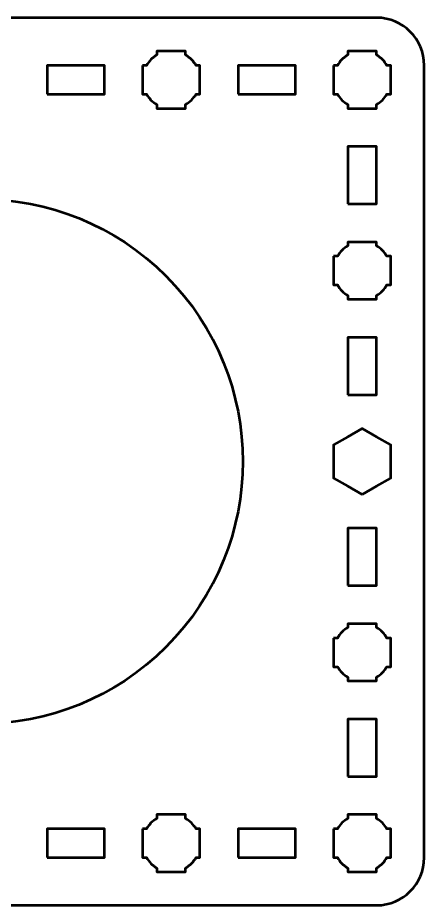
# Model space of a CAD drawing. Header units: centimetres. Extents: x -37.2 to 16.2, y -19.5 to -9.8.
# Drawn here: x 1.89 to 6.15, y -19.5 to -10.2 of the extents above; entities that cross this region are included whole.
import ezdxf

# ---------------------------------------------------------------- set-up
doc = ezdxf.new("R2010")
doc.units = ezdxf.units.CM
doc.header["$MEASUREMENT"] = 0
doc.layers.add('Layer 1', color=7, linetype='Continuous')

msp = doc.modelspace()

# ---------------------------------------------------------------- linework, layer by layer
at = {"layer": 'Layer 1', "lineweight": 53}
for points in [[(2.20001, -11), (2.80001, -11), (2.80001, -10.7), (2.20001, -10.7), (2.20001, -11)], [(4.20001, -11), (4.80001, -11), (4.80001, -10.7), (4.20001, -10.7), (4.20001, -11)], [(5.35001, -12.15), (5.65001, -12.15), (5.65001, -11.55), (5.35001, -11.55), (5.35001, -12.15)], [(5.35001, -14.15), (5.65001, -14.15), (5.65001, -13.55), (5.35001, -13.55), (5.35001, -14.15)], [(5.35001, -16.15), (5.65001, -16.15), (5.65001, -15.55), (5.35001, -15.55), (5.35001, -16.15)], [(5.35001, -18.15), (5.65001, -18.15), (5.65001, -17.55), (5.35001, -17.55), (5.35001, -18.15)], [(2.20001, -19), (2.80001, -19), (2.80001, -18.7), (2.20001, -18.7), (2.20001, -19)], [(4.20001, -19), (4.80001, -19), (4.80001, -18.7), (4.20001, -18.7), (4.20001, -19)]]:
    msp.add_lwpolyline(points, close=True, dxfattribs=at)
at = {"layer": 'Layer 1', "color": 3, "lineweight": 53}
for points, knots in [([(-3.14999, -19), (-3.14999, -19), (-3.14999, -10.7), (-3.14999, -10.7), (-3.14999, -10.7), (-3.14999, -10.42391), (-2.92608, -10.2), (-2.64999, -10.2), (-2.64999, -10.2), (-2.64999, -10.2), (5.65001, -10.2), (5.65001, -10.2), (5.65001, -10.2), (5.9261, -10.2), (6.15001, -10.42391), (6.15001, -10.7), (6.15001, -10.7), (6.15001, -10.7), (6.15001, -19), (6.15001, -19), (6.15001, -19), (6.15001, -19.27609), (5.9261, -19.5), (5.65001, -19.5), (5.65001, -19.5), (5.65001, -19.5), (-2.64999, -19.5), (-2.64999, -19.5), (-2.64999, -19.5), (-2.92608, -19.5), (-3.14999, -19.27609), (-3.14999, -19)], [0, 0, 0, 0, 0.125, 0.125, 0.125, 0.125, 0.25, 0.25, 0.25, 0.25, 0.375, 0.375, 0.375, 0.375, 0.5, 0.5, 0.5, 0.5, 0.625, 0.625, 0.625, 0.625, 0.75, 0.75, 0.75, 0.75, 0.875, 0.875, 0.875, 0.875, 1, 1, 1, 1]), ([(-1.04232, -13.80003), (-1.04232, -13.80003), (-1.54995, -13.80003), (-1.54995, -13.80003), (-1.54995, -13.80003), (-1.54995, -13.80003), (-1.54995, -14.75005), (-1.54995, -14.75005), (-1.54995, -14.75005), (-1.54995, -14.75005), (-1.85, -14.75005), (-1.85, -14.75005), (-1.85, -14.75005), (-1.90521, -14.75005), (-1.95, -14.79484), (-1.95, -14.85005), (-1.95, -14.85005), (-1.95, -14.90526), (-1.90521, -14.95005), (-1.85, -14.95005), (-1.85, -14.95005), (-1.85, -14.95005), (-1.54995, -14.95005), (-1.54995, -14.95005), (-1.54995, -14.95005), (-1.54995, -14.95005), (-1.54995, -15.90002), (-1.54995, -15.90002), (-1.54995, -15.90002), (-1.54995, -15.90002), (-1.04232, -15.90002), (-1.04232, -15.90002), (-1.04232, -15.90002), (-0.90814, -16.22541), (-0.70899, -16.53032), (-0.44462, -16.79469), (-0.44462, -16.79469), (0.62918, -17.86848), (2.37084, -17.86848), (3.44464, -16.79469), (3.44464, -16.79469), (4.51847, -15.72086), (4.51847, -13.9792), (3.44467, -12.9054), (3.44467, -12.9054), (2.37084, -11.83158), (0.62918, -11.83158), (-0.44464, -12.9054), (-0.44464, -12.9054), (-0.709, -13.16976), (-0.90813, -13.47464), (-1.04232, -13.80003)], [0, 0, 0, 0, 0.0769231, 0.0769231, 0.0769231, 0.0769231, 0.1538462, 0.1538462, 0.1538462, 0.1538462, 0.2307692, 0.2307692, 0.2307692, 0.2307692, 0.3076923, 0.3076923, 0.3076923, 0.3076923, 0.3846154, 0.3846154, 0.3846154, 0.3846154, 0.4615385, 0.4615385, 0.4615385, 0.4615385, 0.5384615, 0.5384615, 0.5384615, 0.5384615, 0.6153846, 0.6153846, 0.6153846, 0.6153846, 0.6923077, 0.6923077, 0.6923077, 0.6923077, 0.7692308, 0.7692308, 0.7692308, 0.7692308, 0.8461538, 0.8461538, 0.8461538, 0.8461538, 0.9230769, 0.9230769, 0.9230769, 0.9230769, 1, 1, 1, 1])]:
    msp.add_open_spline(points, degree=3, knots=knots, dxfattribs=at)
at = {"layer": 'Layer 1', "lineweight": 53}
for points, knots in [([(3.20001, -10.7), (3.20001, -10.7), (3.24016, -10.7), (3.24016, -10.7), (3.24016, -10.7), (3.26651, -10.65447), (3.30448, -10.6165), (3.35001, -10.59015), (3.35001, -10.59015), (3.35001, -10.59015), (3.35001, -10.55), (3.35001, -10.55), (3.35001, -10.55), (3.35001, -10.55), (3.50001, -10.55), (3.50001, -10.55), (3.50001, -10.55), (3.50001, -10.55), (3.65001, -10.55), (3.65001, -10.55), (3.65001, -10.55), (3.65001, -10.55), (3.65001, -10.59015), (3.65001, -10.59015), (3.65001, -10.59015), (3.69554, -10.6165), (3.73351, -10.65447), (3.75986, -10.7), (3.75986, -10.7), (3.75986, -10.7), (3.80001, -10.7), (3.80001, -10.7), (3.80001, -10.7), (3.80001, -10.7), (3.80001, -10.85), (3.80001, -10.85), (3.80001, -10.85), (3.80001, -10.85), (3.80001, -11), (3.80001, -11), (3.80001, -11), (3.80001, -11), (3.75986, -11), (3.75986, -11), (3.75986, -11), (3.73351, -11.04553), (3.69554, -11.0835), (3.65001, -11.10985), (3.65001, -11.10985), (3.65001, -11.10985), (3.65001, -11.15), (3.65001, -11.15), (3.65001, -11.15), (3.65001, -11.15), (3.50001, -11.15), (3.50001, -11.15), (3.50001, -11.15), (3.50001, -11.15), (3.35001, -11.15), (3.35001, -11.15), (3.35001, -11.15), (3.35001, -11.15), (3.35001, -11.10985), (3.35001, -11.10985), (3.35001, -11.10985), (3.30448, -11.0835), (3.26651, -11.04553), (3.24016, -11), (3.24016, -11), (3.24016, -11), (3.20001, -11), (3.20001, -11), (3.20001, -11), (3.20001, -11), (3.20001, -10.85), (3.20001, -10.85), (3.20001, -10.85), (3.20001, -10.85), (3.20001, -10.7), (3.20001, -10.7)], [0, 0, 0, 0, 0.05, 0.05, 0.05, 0.05, 0.1, 0.1, 0.1, 0.1, 0.15, 0.15, 0.15, 0.15, 0.2, 0.2, 0.2, 0.2, 0.25, 0.25, 0.25, 0.25, 0.3, 0.3, 0.3, 0.3, 0.35, 0.35, 0.35, 0.35, 0.4, 0.4, 0.4, 0.4, 0.45, 0.45, 0.45, 0.45, 0.5, 0.5, 0.5, 0.5, 0.55, 0.55, 0.55, 0.55, 0.6, 0.6, 0.6, 0.6, 0.65, 0.65, 0.65, 0.65, 0.7, 0.7, 0.7, 0.7, 0.75, 0.75, 0.75, 0.75, 0.8, 0.8, 0.8, 0.8, 0.85, 0.85, 0.85, 0.85, 0.9, 0.9, 0.9, 0.9, 0.95, 0.95, 0.95, 0.95, 1, 1, 1, 1]), ([(5.20001, -10.7), (5.20001, -10.7), (5.24016, -10.7), (5.24016, -10.7), (5.24016, -10.7), (5.26651, -10.65447), (5.30448, -10.6165), (5.35001, -10.59015), (5.35001, -10.59015), (5.35001, -10.59015), (5.35001, -10.55), (5.35001, -10.55), (5.35001, -10.55), (5.35001, -10.55), (5.50001, -10.55), (5.50001, -10.55), (5.50001, -10.55), (5.50001, -10.55), (5.65001, -10.55), (5.65001, -10.55), (5.65001, -10.55), (5.65001, -10.55), (5.65001, -10.59015), (5.65001, -10.59015), (5.65001, -10.59015), (5.69554, -10.6165), (5.73351, -10.65447), (5.75986, -10.7), (5.75986, -10.7), (5.75986, -10.7), (5.80001, -10.7), (5.80001, -10.7), (5.80001, -10.7), (5.80001, -10.7), (5.80001, -10.85), (5.80001, -10.85), (5.80001, -10.85), (5.80001, -10.85), (5.80001, -11), (5.80001, -11), (5.80001, -11), (5.80001, -11), (5.75986, -11), (5.75986, -11), (5.75986, -11), (5.73351, -11.04553), (5.69554, -11.0835), (5.65001, -11.10985), (5.65001, -11.10985), (5.65001, -11.10985), (5.65001, -11.15), (5.65001, -11.15), (5.65001, -11.15), (5.65001, -11.15), (5.50001, -11.15), (5.50001, -11.15), (5.50001, -11.15), (5.50001, -11.15), (5.35001, -11.15), (5.35001, -11.15), (5.35001, -11.15), (5.35001, -11.15), (5.35001, -11.10985), (5.35001, -11.10985), (5.35001, -11.10985), (5.30448, -11.0835), (5.26651, -11.04553), (5.24016, -11), (5.24016, -11), (5.24016, -11), (5.20001, -11), (5.20001, -11), (5.20001, -11), (5.20001, -11), (5.20001, -10.85), (5.20001, -10.85), (5.20001, -10.85), (5.20001, -10.85), (5.20001, -10.7), (5.20001, -10.7)], [0, 0, 0, 0, 0.05, 0.05, 0.05, 0.05, 0.1, 0.1, 0.1, 0.1, 0.15, 0.15, 0.15, 0.15, 0.2, 0.2, 0.2, 0.2, 0.25, 0.25, 0.25, 0.25, 0.3, 0.3, 0.3, 0.3, 0.35, 0.35, 0.35, 0.35, 0.4, 0.4, 0.4, 0.4, 0.45, 0.45, 0.45, 0.45, 0.5, 0.5, 0.5, 0.5, 0.55, 0.55, 0.55, 0.55, 0.6, 0.6, 0.6, 0.6, 0.65, 0.65, 0.65, 0.65, 0.7, 0.7, 0.7, 0.7, 0.75, 0.75, 0.75, 0.75, 0.8, 0.8, 0.8, 0.8, 0.85, 0.85, 0.85, 0.85, 0.9, 0.9, 0.9, 0.9, 0.95, 0.95, 0.95, 0.95, 1, 1, 1, 1]), ([(5.20001, -12.7), (5.20001, -12.7), (5.24016, -12.7), (5.24016, -12.7), (5.24016, -12.7), (5.26651, -12.65447), (5.30448, -12.6165), (5.35001, -12.59015), (5.35001, -12.59015), (5.35001, -12.59015), (5.35001, -12.55), (5.35001, -12.55), (5.35001, -12.55), (5.35001, -12.55), (5.50001, -12.55), (5.50001, -12.55), (5.50001, -12.55), (5.50001, -12.55), (5.65001, -12.55), (5.65001, -12.55), (5.65001, -12.55), (5.65001, -12.55), (5.65001, -12.59015), (5.65001, -12.59015), (5.65001, -12.59015), (5.69554, -12.6165), (5.73351, -12.65447), (5.75986, -12.7), (5.75986, -12.7), (5.75986, -12.7), (5.80001, -12.7), (5.80001, -12.7), (5.80001, -12.7), (5.80001, -12.7), (5.80001, -12.85), (5.80001, -12.85), (5.80001, -12.85), (5.80001, -12.85), (5.80001, -13), (5.80001, -13), (5.80001, -13), (5.80001, -13), (5.75986, -13), (5.75986, -13), (5.75986, -13), (5.73351, -13.04553), (5.69554, -13.0835), (5.65001, -13.10985), (5.65001, -13.10985), (5.65001, -13.10985), (5.65001, -13.15), (5.65001, -13.15), (5.65001, -13.15), (5.65001, -13.15), (5.50001, -13.15), (5.50001, -13.15), (5.50001, -13.15), (5.50001, -13.15), (5.35001, -13.15), (5.35001, -13.15), (5.35001, -13.15), (5.35001, -13.15), (5.35001, -13.10985), (5.35001, -13.10985), (5.35001, -13.10985), (5.30448, -13.0835), (5.26651, -13.04553), (5.24016, -13), (5.24016, -13), (5.24016, -13), (5.20001, -13), (5.20001, -13), (5.20001, -13), (5.20001, -13), (5.20001, -12.85), (5.20001, -12.85), (5.20001, -12.85), (5.20001, -12.85), (5.20001, -12.7), (5.20001, -12.7)], [0, 0, 0, 0, 0.05, 0.05, 0.05, 0.05, 0.1, 0.1, 0.1, 0.1, 0.15, 0.15, 0.15, 0.15, 0.2, 0.2, 0.2, 0.2, 0.25, 0.25, 0.25, 0.25, 0.3, 0.3, 0.3, 0.3, 0.35, 0.35, 0.35, 0.35, 0.4, 0.4, 0.4, 0.4, 0.45, 0.45, 0.45, 0.45, 0.5, 0.5, 0.5, 0.5, 0.55, 0.55, 0.55, 0.55, 0.6, 0.6, 0.6, 0.6, 0.65, 0.65, 0.65, 0.65, 0.7, 0.7, 0.7, 0.7, 0.75, 0.75, 0.75, 0.75, 0.8, 0.8, 0.8, 0.8, 0.85, 0.85, 0.85, 0.85, 0.9, 0.9, 0.9, 0.9, 0.95, 0.95, 0.95, 0.95, 1, 1, 1, 1]), ([(5.50001, -15.1964), (5.50001, -15.1964), (5.35, -15.1098), (5.35, -15.1098), (5.35, -15.1098), (5.35, -15.1098), (5.20001, -15.0232), (5.20001, -15.0232), (5.20001, -15.0232), (5.20001, -15.0232), (5.20001, -14.84999), (5.20001, -14.84999), (5.20001, -14.84999), (5.20001, -14.84999), (5.20001, -14.67678), (5.20001, -14.67678), (5.20001, -14.67678), (5.20001, -14.67678), (5.35, -14.59018), (5.35, -14.59018), (5.35, -14.59018), (5.35, -14.59018), (5.50001, -14.50358), (5.50001, -14.50358), (5.50001, -14.50358), (5.50001, -14.50358), (5.65002, -14.59018), (5.65002, -14.59018), (5.65002, -14.59018), (5.65002, -14.59018), (5.80001, -14.67678), (5.80001, -14.67678), (5.80001, -14.67678), (5.80001, -14.67678), (5.80001, -14.84999), (5.80001, -14.84999), (5.80001, -14.84999), (5.80001, -14.84999), (5.80001, -15.0232), (5.80001, -15.0232), (5.80001, -15.0232), (5.80001, -15.0232), (5.65002, -15.1098), (5.65002, -15.1098), (5.65002, -15.1098), (5.65002, -15.1098), (5.50001, -15.1964), (5.50001, -15.1964)], [0, 0, 0, 0, 0.0833333, 0.0833333, 0.0833333, 0.0833333, 0.1666667, 0.1666667, 0.1666667, 0.1666667, 0.25, 0.25, 0.25, 0.25, 0.3333333, 0.3333333, 0.3333333, 0.3333333, 0.4166667, 0.4166667, 0.4166667, 0.4166667, 0.5, 0.5, 0.5, 0.5, 0.5833333, 0.5833333, 0.5833333, 0.5833333, 0.6666667, 0.6666667, 0.6666667, 0.6666667, 0.75, 0.75, 0.75, 0.75, 0.8333333, 0.8333333, 0.8333333, 0.8333333, 0.9166667, 0.9166667, 0.9166667, 0.9166667, 1, 1, 1, 1]), ([(5.20001, -16.7), (5.20001, -16.7), (5.24016, -16.7), (5.24016, -16.7), (5.24016, -16.7), (5.26651, -16.65447), (5.30448, -16.6165), (5.35001, -16.59015), (5.35001, -16.59015), (5.35001, -16.59015), (5.35001, -16.55), (5.35001, -16.55), (5.35001, -16.55), (5.35001, -16.55), (5.50001, -16.55), (5.50001, -16.55), (5.50001, -16.55), (5.50001, -16.55), (5.65001, -16.55), (5.65001, -16.55), (5.65001, -16.55), (5.65001, -16.55), (5.65001, -16.59015), (5.65001, -16.59015), (5.65001, -16.59015), (5.69554, -16.6165), (5.73351, -16.65447), (5.75986, -16.7), (5.75986, -16.7), (5.75986, -16.7), (5.80001, -16.7), (5.80001, -16.7), (5.80001, -16.7), (5.80001, -16.7), (5.80001, -16.85), (5.80001, -16.85), (5.80001, -16.85), (5.80001, -16.85), (5.80001, -17), (5.80001, -17), (5.80001, -17), (5.80001, -17), (5.75986, -17), (5.75986, -17), (5.75986, -17), (5.73351, -17.04553), (5.69554, -17.0835), (5.65001, -17.10985), (5.65001, -17.10985), (5.65001, -17.10985), (5.65001, -17.15), (5.65001, -17.15), (5.65001, -17.15), (5.65001, -17.15), (5.50001, -17.15), (5.50001, -17.15), (5.50001, -17.15), (5.50001, -17.15), (5.35001, -17.15), (5.35001, -17.15), (5.35001, -17.15), (5.35001, -17.15), (5.35001, -17.10985), (5.35001, -17.10985), (5.35001, -17.10985), (5.30448, -17.0835), (5.26651, -17.04553), (5.24016, -17), (5.24016, -17), (5.24016, -17), (5.20001, -17), (5.20001, -17), (5.20001, -17), (5.20001, -17), (5.20001, -16.85), (5.20001, -16.85), (5.20001, -16.85), (5.20001, -16.85), (5.20001, -16.7), (5.20001, -16.7)], [0, 0, 0, 0, 0.05, 0.05, 0.05, 0.05, 0.1, 0.1, 0.1, 0.1, 0.15, 0.15, 0.15, 0.15, 0.2, 0.2, 0.2, 0.2, 0.25, 0.25, 0.25, 0.25, 0.3, 0.3, 0.3, 0.3, 0.35, 0.35, 0.35, 0.35, 0.4, 0.4, 0.4, 0.4, 0.45, 0.45, 0.45, 0.45, 0.5, 0.5, 0.5, 0.5, 0.55, 0.55, 0.55, 0.55, 0.6, 0.6, 0.6, 0.6, 0.65, 0.65, 0.65, 0.65, 0.7, 0.7, 0.7, 0.7, 0.75, 0.75, 0.75, 0.75, 0.8, 0.8, 0.8, 0.8, 0.85, 0.85, 0.85, 0.85, 0.9, 0.9, 0.9, 0.9, 0.95, 0.95, 0.95, 0.95, 1, 1, 1, 1]), ([(3.20001, -18.7), (3.20001, -18.7), (3.24016, -18.7), (3.24016, -18.7), (3.24016, -18.7), (3.26651, -18.65447), (3.30448, -18.6165), (3.35001, -18.59015), (3.35001, -18.59015), (3.35001, -18.59015), (3.35001, -18.55), (3.35001, -18.55), (3.35001, -18.55), (3.35001, -18.55), (3.50001, -18.55), (3.50001, -18.55), (3.50001, -18.55), (3.50001, -18.55), (3.65001, -18.55), (3.65001, -18.55), (3.65001, -18.55), (3.65001, -18.55), (3.65001, -18.59015), (3.65001, -18.59015), (3.65001, -18.59015), (3.69554, -18.6165), (3.73351, -18.65447), (3.75986, -18.7), (3.75986, -18.7), (3.75986, -18.7), (3.80001, -18.7), (3.80001, -18.7), (3.80001, -18.7), (3.80001, -18.7), (3.80001, -18.85), (3.80001, -18.85), (3.80001, -18.85), (3.80001, -18.85), (3.80001, -19), (3.80001, -19), (3.80001, -19), (3.80001, -19), (3.75986, -19), (3.75986, -19), (3.75986, -19), (3.73351, -19.04553), (3.69554, -19.0835), (3.65001, -19.10985), (3.65001, -19.10985), (3.65001, -19.10985), (3.65001, -19.15), (3.65001, -19.15), (3.65001, -19.15), (3.65001, -19.15), (3.50001, -19.15), (3.50001, -19.15), (3.50001, -19.15), (3.50001, -19.15), (3.35001, -19.15), (3.35001, -19.15), (3.35001, -19.15), (3.35001, -19.15), (3.35001, -19.10985), (3.35001, -19.10985), (3.35001, -19.10985), (3.30448, -19.0835), (3.26651, -19.04553), (3.24016, -19), (3.24016, -19), (3.24016, -19), (3.20001, -19), (3.20001, -19), (3.20001, -19), (3.20001, -19), (3.20001, -18.85), (3.20001, -18.85), (3.20001, -18.85), (3.20001, -18.85), (3.20001, -18.7), (3.20001, -18.7)], [0, 0, 0, 0, 0.05, 0.05, 0.05, 0.05, 0.1, 0.1, 0.1, 0.1, 0.15, 0.15, 0.15, 0.15, 0.2, 0.2, 0.2, 0.2, 0.25, 0.25, 0.25, 0.25, 0.3, 0.3, 0.3, 0.3, 0.35, 0.35, 0.35, 0.35, 0.4, 0.4, 0.4, 0.4, 0.45, 0.45, 0.45, 0.45, 0.5, 0.5, 0.5, 0.5, 0.55, 0.55, 0.55, 0.55, 0.6, 0.6, 0.6, 0.6, 0.65, 0.65, 0.65, 0.65, 0.7, 0.7, 0.7, 0.7, 0.75, 0.75, 0.75, 0.75, 0.8, 0.8, 0.8, 0.8, 0.85, 0.85, 0.85, 0.85, 0.9, 0.9, 0.9, 0.9, 0.95, 0.95, 0.95, 0.95, 1, 1, 1, 1]), ([(5.20001, -18.7), (5.20001, -18.7), (5.24016, -18.7), (5.24016, -18.7), (5.24016, -18.7), (5.26651, -18.65447), (5.30448, -18.6165), (5.35001, -18.59015), (5.35001, -18.59015), (5.35001, -18.59015), (5.35001, -18.55), (5.35001, -18.55), (5.35001, -18.55), (5.35001, -18.55), (5.50001, -18.55), (5.50001, -18.55), (5.50001, -18.55), (5.50001, -18.55), (5.65001, -18.55), (5.65001, -18.55), (5.65001, -18.55), (5.65001, -18.55), (5.65001, -18.59015), (5.65001, -18.59015), (5.65001, -18.59015), (5.69554, -18.6165), (5.73351, -18.65447), (5.75986, -18.7), (5.75986, -18.7), (5.75986, -18.7), (5.80001, -18.7), (5.80001, -18.7), (5.80001, -18.7), (5.80001, -18.7), (5.80001, -18.85), (5.80001, -18.85), (5.80001, -18.85), (5.80001, -18.85), (5.80001, -19), (5.80001, -19), (5.80001, -19), (5.80001, -19), (5.75986, -19), (5.75986, -19), (5.75986, -19), (5.73351, -19.04553), (5.69554, -19.0835), (5.65001, -19.10985), (5.65001, -19.10985), (5.65001, -19.10985), (5.65001, -19.15), (5.65001, -19.15), (5.65001, -19.15), (5.65001, -19.15), (5.50001, -19.15), (5.50001, -19.15), (5.50001, -19.15), (5.50001, -19.15), (5.35001, -19.15), (5.35001, -19.15), (5.35001, -19.15), (5.35001, -19.15), (5.35001, -19.10985), (5.35001, -19.10985), (5.35001, -19.10985), (5.30448, -19.0835), (5.26651, -19.04553), (5.24016, -19), (5.24016, -19), (5.24016, -19), (5.20001, -19), (5.20001, -19), (5.20001, -19), (5.20001, -19), (5.20001, -18.85), (5.20001, -18.85), (5.20001, -18.85), (5.20001, -18.85), (5.20001, -18.7), (5.20001, -18.7)], [0, 0, 0, 0, 0.05, 0.05, 0.05, 0.05, 0.1, 0.1, 0.1, 0.1, 0.15, 0.15, 0.15, 0.15, 0.2, 0.2, 0.2, 0.2, 0.25, 0.25, 0.25, 0.25, 0.3, 0.3, 0.3, 0.3, 0.35, 0.35, 0.35, 0.35, 0.4, 0.4, 0.4, 0.4, 0.45, 0.45, 0.45, 0.45, 0.5, 0.5, 0.5, 0.5, 0.55, 0.55, 0.55, 0.55, 0.6, 0.6, 0.6, 0.6, 0.65, 0.65, 0.65, 0.65, 0.7, 0.7, 0.7, 0.7, 0.75, 0.75, 0.75, 0.75, 0.8, 0.8, 0.8, 0.8, 0.85, 0.85, 0.85, 0.85, 0.9, 0.9, 0.9, 0.9, 0.95, 0.95, 0.95, 0.95, 1, 1, 1, 1])]:
    msp.add_open_spline(points, degree=3, knots=knots, dxfattribs=at)

doc.saveas('drawing.dxf')
